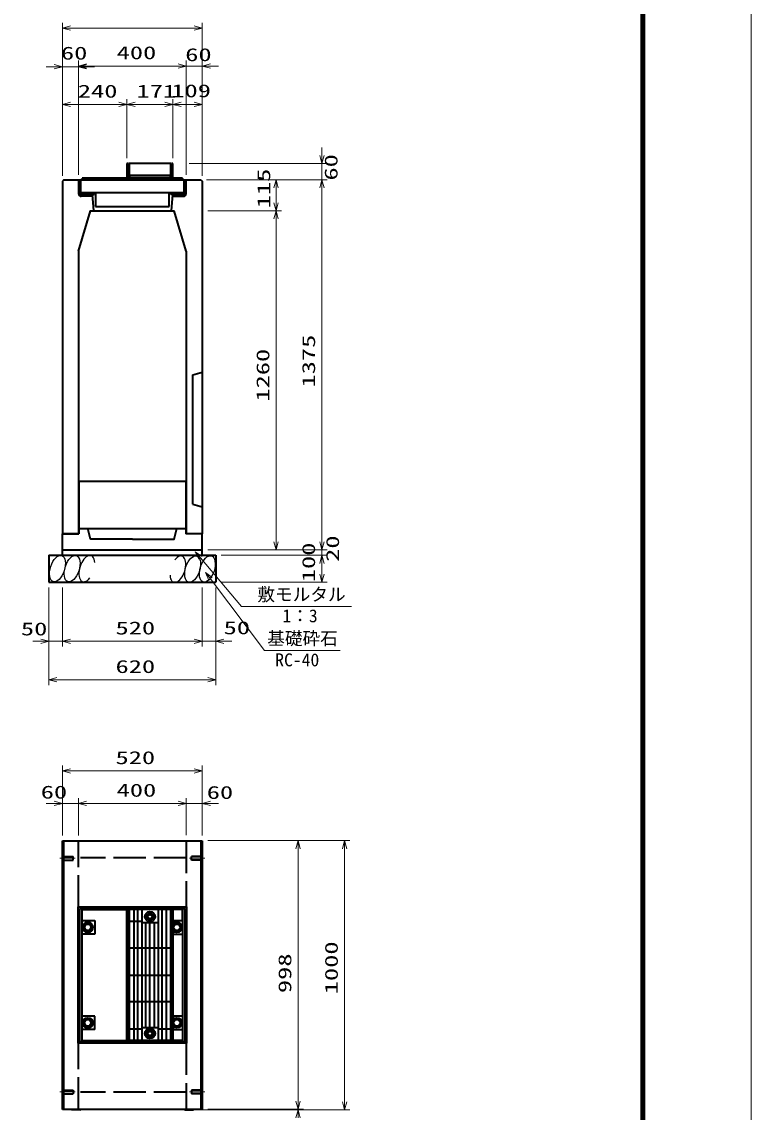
# Model space of a CAD drawing. Units: millimetres on the paper. Extents: x 0 to 841, y 0 to 594.
# Drawn here: x 705.5 to 841, y 271.1 to 473.7 of the extents above; entities that cross this region are included whole.
import ezdxf
from ezdxf.enums import TextEntityAlignment as Align

# ---------------------------------------------------------------- set-up
doc = ezdxf.new("R2010")
doc.units = ezdxf.units.MM
doc.linetypes.add('DASHED', pattern=[7.5, 6, -1.5])
doc.linetypes.add('USER2', pattern=[18.5, 12, -1.5, 3.5, -1.5])
for name, color, linetype, lineweight in [('D-BMK（構造物基準線）', 2, 'USER2', 18), ('D-STR-DIM（寸法）', 7, 'Continuous', 13), ('D-STR-HTXT(均しCON-旗)', 7, 'Continuous', 13), ('D-STR-HTXT(基礎砕石-旗)', 7, 'Continuous', 13), ('D-STR-STRF(グリ)', 7, 'Continuous', 25), ('D-STR（構造物）', 1, 'Continuous', 35), ('D-TTL-LINE（区切線）', 7, 'Continuous', 18), ('D-TTL（外枠）', 2, 'Continuous', 140)]:
    doc.layers.add(name, color=color, linetype=linetype, lineweight=lineweight)
doc.styles.add('ＭＳ ゴシック', font='')
doc.styles.get('ＭＳ ゴシック').set_extended_font_data('MS Gothic')

# ---------------------------------------------------------------- blocks, each defined once
blk = doc.blocks.new('_Open30')
at = {"color": 7, "linetype": 'Continuous', "lineweight": 13}
for p, q in [((-1, 0.2679), (0, 0)), ((0, 0), (-1, -0.2679)), ((0, 0), (-1, 0))]:
    blk.add_line(p, q, dxfattribs=at)

msp = doc.modelspace()

# ---------------------------------------------------------------- linework, layer by layer
at = {"layer": 'D-BMK（構造物基準線）'}
for p, q in [((712.589, 318.291), (715.438, 318.291)), ((739.513, 318.291), (736.663, 318.291)), ((712.589, 274.891), (715.438, 274.891)), ((739.513, 274.891), (736.663, 274.891))]:
    msp.add_line(p, q, dxfattribs=at)
at = {"layer": 'D-STR-DIM（寸法）'}
for p, q in [((713.051, 463.727), (713.051, 473.498)), ((714.551, 472.498), (737.551, 472.498)), ((739.051, 463.727), (739.051, 473.498)), ((713.051, 445.074), (713.051, 466.328)), ((716.051, 445.264), (716.051, 466.458)), ((716.051, 445.264), (716.051, 466.328)), ((736.051, 445.264), (736.051, 466.458)), ((736.051, 445.264), (736.051, 466.458)), ((739.051, 445.071), (739.051, 466.458)), ((711.551, 465.328), (710.051, 465.328)), ((713.051, 465.328), (716.051, 465.328)), ((717.551, 465.458), (734.551, 465.458)), ((717.551, 465.328), (719.051, 465.328)), ((734.551, 465.458), (733.051, 465.458)), ((736.051, 465.458), (739.051, 465.458)), ((740.551, 465.458), (742.051, 465.458)), ((713.051, 445.074), (713.051, 459.316)), ((714.551, 458.316), (723.551, 458.316)), ((725.051, 448.319), (725.051, 459.316)), ((725.051, 448.319), (725.051, 459.316)), ((726.551, 458.316), (732.101, 458.316)), ((733.601, 448.319), (733.601, 459.316)), ((733.601, 448.319), (733.601, 459.316)), ((735.101, 458.316), (737.552, 458.316)), ((739.052, 445.074), (739.052, 459.316)), ((761.254, 448.819), (761.254, 450.319)), ((736.602, 447.319), (762.254, 447.319)), ((761.254, 444.319), (761.254, 447.319)), ((739.802, 444.319), (762.254, 444.319)), ((739.802, 444.319), (753.756, 444.319)), ((740.802, 444.319), (762.254, 444.319)), ((752.756, 440.071), (752.756, 442.819)), ((761.254, 377.071), (761.254, 442.819)), ((761.254, 442.819), (761.254, 441.319)), ((740.052, 438.571), (753.756, 438.571)), ((740.052, 438.571), (753.756, 438.571)), ((752.756, 377.071), (752.756, 437.071)), ((761.254, 377.071), (761.254, 378.571)), ((740.052, 375.571), (762.254, 375.571)), ((740.052, 375.571), (753.756, 375.571)), ((740.052, 375.571), (762.254, 375.571)), ((761.254, 374.571), (761.254, 375.571)), ((742.552, 374.571), (762.254, 374.571)), ((742.552, 374.571), (762.254, 374.571)), ((761.254, 371.071), (761.254, 373.071)), ((761.254, 373.071), (761.254, 371.571)), ((742.552, 369.571), (762.254, 369.571)), ((710.551, 368.571), (710.551, 357.604)), ((710.551, 367.571), (710.551, 350.447)), ((713.051, 368.571), (713.051, 357.604)), ((713.051, 368.571), (713.051, 357.604)), ((739.052, 368.571), (739.052, 357.604)), ((739.052, 367.571), (739.052, 357.604)), ((741.552, 368.571), (741.552, 357.604)), ((741.552, 367.571), (741.552, 350.447)), ((709.051, 358.604), (707.551, 358.604)), ((710.551, 358.604), (713.051, 358.604)), ((714.551, 358.604), (737.552, 358.604)), ((714.551, 358.604), (716.051, 358.604)), ((737.552, 358.604), (736.052, 358.604)), ((739.052, 358.604), (741.552, 358.604)), ((743.052, 358.604), (744.552, 358.604)), ((712.051, 351.447), (740.052, 351.447)), ((713.051, 322.541), (713.051, 335.518)), ((714.551, 334.518), (737.551, 334.518)), ((739.051, 329.498), (739.051, 335.518)), ((711.551, 328.468), (710.051, 328.468)), ((713.051, 322.541), (713.051, 329.468)), ((713.051, 328.468), (716.051, 328.468)), ((716.051, 322.541), (716.051, 329.468)), ((716.051, 322.593), (716.051, 329.468)), ((717.551, 328.468), (734.551, 328.468)), ((717.551, 328.468), (719.051, 328.468)), ((734.551, 328.468), (733.051, 328.468)), ((736.051, 322.571), (736.051, 329.468)), ((736.051, 322.571), (736.051, 329.468)), ((736.051, 328.468), (739.051, 328.468)), ((739.051, 322.541), (739.051, 329.468)), ((740.551, 328.468), (742.051, 328.468)), ((740.051, 321.571), (757.839, 321.571)), ((756.839, 273.171), (756.839, 320.071)), ((757.839, 321.571), (766.479, 321.571)), ((765.479, 273.071), (765.479, 320.071)), ((756.839, 273.171), (756.839, 274.671)), ((738.801, 271.571), (757.839, 271.571)), ((740.051, 271.671), (757.839, 271.671)), ((740.051, 271.671), (757.839, 271.671)), ((755.402, 271.571), (766.479, 271.571)), ((756.839, 271.671), (756.839, 271.571))]:
    msp.add_line(p, q, dxfattribs=at)
at = {"layer": 'D-STR-HTXT(均しCON-旗)'}
msp.add_lwpolyline([(766.779, 365.057), (746.336, 365.057), (738.688, 374.096)], dxfattribs=at)
at = {"layer": 'D-STR-HTXT(基礎砕石-旗)'}
msp.add_lwpolyline([(764.673, 356.874), (750.57, 356.874), (740.566, 370.2)], dxfattribs=at)
at = {"layer": 'D-STR-STRF(グリ)'}
for centre, major_axis in [((712.146, 372.095), (0.79, 2.421)), ((714.867, 372.095), (0.79, 2.421)), ((737.256, 372.014), (-0.771, -2.427)), ((739.977, 372.035), (-0.771, -2.427))]:
    msp.add_ellipse(centre, major_axis=major_axis, ratio=0.5139, dxfattribs=at)
for centre, major_axis in [((717.608, 372.095), (0.79, 2.421)), ((734.515, 371.992), (-0.771, -2.427))]:
    msp.add_ellipse(centre, major_axis=major_axis, ratio=0.5139, start_param=5.3575563, end_param=10.3750652, dxfattribs=at)
at = {"layer": 'D-STR（構造物）'}
for p, q in [((725.351, 447.319), (725.051, 447.319)), ((725.051, 447.319), (725.051, 444.369)), ((725.351, 447.319), (725.351, 444.369)), ((733.201, 447.319), (725.451, 447.319)), ((725.451, 447.319), (725.451, 445.119)), ((733.201, 445.119), (733.201, 447.319)), ((733.301, 447.319), (733.301, 444.369)), ((733.601, 447.319), (733.301, 447.319)), ((733.601, 444.369), (733.601, 447.319)), ((713.301, 444.319), (713.051, 444.074)), ((713.051, 444.074), (713.051, 378.571)), ((713.301, 444.319), (738.802, 444.319)), ((716.051, 444.319), (716.051, 441.769)), ((716.351, 441.769), (716.351, 444.319)), ((716.506, 444.369), (735.606, 444.369)), ((716.506, 441.869), (716.506, 444.369)), ((716.731, 444.594), (716.731, 444.369)), ((725.051, 444.594), (716.731, 444.594)), ((733.301, 444.669), (725.351, 444.669)), ((733.201, 445.119), (725.451, 445.119)), ((725.601, 444.669), (725.601, 445.119)), ((733.051, 445.119), (733.051, 444.669)), ((735.371, 444.594), (733.601, 444.594)), ((735.371, 444.369), (735.371, 444.594)), ((735.606, 444.369), (735.606, 441.869)), ((735.751, 444.319), (735.751, 441.769)), ((736.051, 441.764), (736.051, 444.319)), ((738.802, 444.319), (739.052, 444.074)), ((739.052, 444.074), (739.052, 378.571)), ((735.606, 441.869), (716.506, 441.869)), ((716.551, 441.569), (718.931, 441.569)), ((716.731, 441.869), (716.731, 441.569)), ((718.551, 441.569), (718.551, 441.269)), ((718.62, 441.569), (718.851, 438.571)), ((718.931, 441.569), (718.931, 441.869)), ((719.181, 441.869), (719.181, 439.369)), ((732.921, 439.369), (732.921, 441.869)), ((733.181, 441.869), (733.181, 441.569)), ((735.551, 441.569), (733.181, 441.569)), ((733.482, 441.569), (733.251, 438.571)), ((733.551, 441.569), (733.551, 441.269)), ((735.381, 441.569), (735.381, 441.869)), ((718.551, 441.269), (716.551, 441.269)), ((733.551, 441.269), (735.551, 441.269)), ((719.181, 439.369), (732.921, 439.369)), ((736.052, 431.065), (733.8, 438.571)), ((716.051, 431.065), (716.051, 378.571)), ((736.052, 431.065), (736.052, 378.571)), ((737.302, 408.071), (739.052, 408.571)), ((737.302, 384.071), (737.302, 408.071)), ((716.126, 388.321), (716.126, 378.571)), ((737.302, 384.071), (739.052, 383.571)), ((716.126, 379.571), (735.977, 379.571)), ((716.051, 378.571), (713.051, 378.571)), ((726.051, 377.571), (733.802, 377.571)), ((739.052, 378.571), (735.977, 378.571)), ((739.052, 378.571), (736.052, 378.571)), ((739.052, 374.571), (739.052, 378.571)), ((713.051, 375.571), (739.052, 375.571)), ((710.551, 374.571), (741.552, 374.571)), ((710.551, 374.571), (710.551, 369.571)), ((741.552, 374.571), (741.552, 369.571)), ((710.551, 369.571), (741.552, 369.571)), ((713.051, 321.541), (739.051, 321.541)), ((713.051, 271.641), (713.051, 321.541)), ((713.301, 271.641), (713.301, 321.541)), ((738.801, 321.541), (738.801, 271.641)), ((739.051, 321.541), (739.051, 271.641)), ((716.001, 283.916), (716.001, 309.266)), ((716.001, 309.266), (736.101, 309.266)), ((716.301, 284.216), (716.301, 308.966)), ((716.301, 308.966), (735.801, 308.966)), ((716.731, 284.416), (716.731, 308.766)), ((716.731, 308.766), (725.051, 308.766)), ((725.051, 283.916), (725.051, 309.266)), ((725.351, 283.916), (725.351, 309.266)), ((725.451, 308.766), (725.451, 284.416)), ((733.201, 308.766), (725.451, 308.766)), ((726.326, 308.766), (726.326, 284.416)), ((727.076, 284.416), (727.076, 308.766)), ((727.826, 308.766), (727.826, 284.416)), ((728.633, 307.441), (728.979, 308.041)), ((728.979, 308.041), (729.672, 308.041)), ((729.672, 308.041), (730.018, 307.441)), ((730.826, 308.766), (730.826, 284.416)), ((731.576, 284.416), (731.576, 308.766)), ((732.326, 308.766), (732.326, 284.416)), ((733.201, 284.416), (733.201, 308.766)), ((733.301, 283.916), (733.301, 309.266)), ((733.601, 309.266), (733.601, 283.916)), ((735.371, 308.766), (733.601, 308.766)), ((735.371, 308.766), (735.371, 284.416)), ((735.371, 306.716), (735.371, 308.766)), ((735.801, 308.966), (735.801, 284.216)), ((736.101, 309.266), (736.101, 283.916)), ((716.731, 306.716), (719.081, 306.716)), ((717.429, 306.066), (717.083, 305.466)), ((718.122, 306.066), (717.429, 306.066)), ((718.468, 305.466), (718.122, 306.066)), ((719.081, 306.716), (719.081, 304.216)), ((725.451, 306.591), (727.826, 306.591)), ((727.826, 306.341), (730.826, 306.341)), ((728.576, 286.841), (728.576, 306.341)), ((728.979, 306.841), (728.633, 307.441)), ((729.672, 306.841), (728.979, 306.841)), ((729.326, 286.841), (729.326, 306.341)), ((730.018, 307.441), (729.672, 306.841)), ((730.076, 306.341), (730.076, 286.841)), ((733.601, 306.716), (735.371, 306.716)), ((733.633, 305.466), (733.979, 306.066)), ((733.979, 306.066), (734.672, 306.066)), ((734.672, 306.066), (735.019, 305.466)), ((719.081, 304.216), (716.731, 304.216)), ((717.083, 305.466), (717.429, 304.866)), ((717.429, 304.866), (718.122, 304.866)), ((718.122, 304.866), (718.468, 305.466)), ((733.601, 304.216), (735.371, 304.216)), ((733.979, 304.866), (733.633, 305.466)), ((734.672, 304.866), (733.979, 304.866)), ((735.019, 305.466), (734.672, 304.866)), ((735.371, 304.216), (735.371, 288.966)), ((735.371, 304.216), (735.371, 288.966)), ((733.201, 301.591), (725.451, 301.591)), ((725.451, 296.591), (733.201, 296.591)), ((733.201, 291.591), (725.451, 291.591)), ((719.081, 288.966), (716.731, 288.966)), ((717.429, 288.316), (717.083, 287.716)), ((717.083, 287.716), (717.429, 287.116)), ((718.122, 288.316), (717.429, 288.316)), ((718.468, 287.716), (718.122, 288.316)), ((718.122, 287.116), (718.468, 287.716)), ((719.081, 286.466), (719.081, 288.966)), ((735.371, 288.966), (733.601, 288.966)), ((733.633, 287.716), (733.979, 288.316)), ((733.979, 287.116), (733.633, 287.716)), ((733.979, 288.316), (734.672, 288.316)), ((734.672, 288.316), (735.019, 287.716)), ((735.019, 287.716), (734.672, 287.116)), ((719.081, 286.466), (716.731, 286.466)), ((717.429, 287.116), (718.122, 287.116)), ((725.451, 286.591), (727.826, 286.591)), ((727.826, 286.841), (730.826, 286.841)), ((728.633, 285.741), (728.979, 286.341)), ((728.979, 285.141), (728.633, 285.741)), ((728.979, 286.341), (729.672, 286.341)), ((729.672, 286.341), (730.018, 285.741)), ((730.018, 285.741), (729.672, 285.141)), ((730.826, 286.591), (733.201, 286.591)), ((733.601, 286.466), (735.371, 286.466)), ((734.672, 287.116), (733.979, 287.116)), ((736.101, 283.916), (716.001, 283.916)), ((735.801, 284.216), (716.301, 284.216)), ((716.731, 284.416), (725.051, 284.416)), ((733.201, 284.416), (725.451, 284.416)), ((729.672, 285.141), (728.979, 285.141)), ((735.371, 284.416), (733.601, 284.416)), ((739.051, 271.641), (713.051, 271.641)), ((714.801, 271.541), (714.701, 271.641)), ((716.301, 271.541), (714.801, 271.541)), ((716.301, 271.541), (716.401, 271.641)), ((735.801, 271.541), (735.701, 271.641)), ((735.801, 271.541), (737.301, 271.541)), ((737.301, 271.541), (737.401, 271.641))]:
    msp.add_line(p, q, dxfattribs=at)
at = {"layer": 'D-STR（構造物）', "linetype": 'DASHED'}
for p, q in [((716.051, 271.641), (716.051, 321.541)), ((736.051, 321.541), (736.051, 271.641)), ((713.051, 318.641), (715.051, 318.641)), ((715.051, 317.941), (715.051, 318.641)), ((736.051, 318.359), (716.401, 318.359)), ((739.051, 318.641), (737.051, 318.641)), ((737.051, 317.941), (737.051, 318.641)), ((713.051, 317.941), (715.051, 317.941)), ((739.051, 317.941), (737.051, 317.941)), ((713.051, 275.241), (715.051, 275.241)), ((713.051, 274.541), (715.051, 274.541)), ((715.051, 275.241), (715.051, 274.541)), ((736.051, 274.823), (716.401, 274.823)), ((739.051, 275.241), (737.051, 275.241)), ((737.051, 275.241), (737.051, 274.541)), ((739.051, 274.541), (737.051, 274.541))]:
    msp.add_line(p, q, dxfattribs=at)
at = {"layer": 'D-STR（構造物）'}
for points in [[(716.051, 431.065), (718.303, 438.571), (733.8, 438.571)], [(716.126, 388.321), (735.977, 388.321), (735.977, 378.571)], [(726.051, 377.571), (718.301, 377.571), (717.801, 379.571)], [(726.051, 377.571), (733.802, 377.571), (734.302, 379.571)], [(713.051, 374.571), (713.051, 378.571), (716.126, 378.571)]]:
    msp.add_lwpolyline(points, dxfattribs=at)
for centre, radius in [((729.326, 307.441), 0.95), ((729.326, 307.441), 0.6), ((717.776, 305.466), 0.95), ((717.826, 305.466), 0.725), ((717.776, 305.466), 0.6), ((729.326, 307.441), 0.4), ((734.326, 305.466), 0.95), ((734.276, 305.466), 0.725), ((734.326, 305.466), 0.6), ((717.776, 287.716), 0.95), ((717.826, 287.716), 0.725), ((717.776, 287.716), 0.6), ((734.326, 287.716), 0.95), ((734.276, 287.716), 0.725), ((734.326, 287.716), 0.6), ((729.326, 285.741), 0.95), ((729.326, 285.741), 0.6), ((729.326, 285.741), 0.4)]:
    msp.add_circle(centre, radius, dxfattribs=at)
for centre, radius, start, end in [((716.551, 441.769), 0.5, 180, 270), ((716.551, 441.769), 0.2, 180, 270), ((735.551, 441.769), 0.2, 270, 0), ((735.551, 441.769), 0.5, 270, 359.42699)]:
    msp.add_arc(centre, radius, start, end, dxfattribs=at)
at = {"layer": 'D-TTL-LINE（区切線）'}
msp.add_line((841, 0), (841, 594), dxfattribs=at)
at = {"layer": 'D-TTL（外枠）'}
msp.add_line((820.9, 20.1), (820.9, 573.9), dxfattribs=at)

# ---------------------------------------------------------------- block references
at = {"layer": 'D-STR-DIM（寸法）', "xscale": 1.499999, "yscale": 1.499999}
for p, rotation in [((713.051, 472.498), 180), ((716.051, 465.458), 180), ((739.051, 465.458), 180), ((716.051, 465.328), 180), ((713.051, 458.316), 180), ((725.051, 458.316), 180), ((733.601, 458.316), 180), ((761.254, 447.319), 270), ((752.756, 444.319), 90), ((761.254, 444.319), 90), ((761.254, 444.319), 90), ((752.756, 438.571), 270), ((752.756, 438.571), 90), ((752.756, 375.571), 270), ((761.254, 375.571), 270), ((761.254, 375.571), 270), ((761.254, 374.571), 90), ((761.254, 374.571), 90), ((761.254, 369.571), 270), ((713.051, 358.604), 180), ((713.051, 358.604), 180), ((741.552, 358.604), 180), ((710.551, 351.447), 180), ((713.051, 334.518), 180), ((716.051, 328.468), 180), ((716.051, 328.468), 180), ((739.051, 328.468), 180), ((756.839, 321.571), 90), ((765.479, 321.571), 90), ((756.839, 271.671), 270), ((756.839, 271.671), 270), ((756.839, 271.571), 90), ((765.479, 271.571), 270)]:
    msp.add_blockref('_Open30', p, dxfattribs=dict(at, rotation=rotation))
for p in [(739.051, 472.498), (736.051, 465.458), (736.051, 465.458), (713.051, 465.328), (725.051, 458.316), (733.601, 458.316), (739.052, 458.316), (710.551, 358.604), (739.052, 358.604), (739.052, 358.604), (741.552, 351.447), (739.051, 334.518), (713.051, 328.468), (736.051, 328.468), (736.051, 328.468)]:
    msp.add_blockref('_Open30', p, dxfattribs=at)
at = {"layer": 'D-STR-HTXT(均しCON-旗)', "xscale": 1.499999, "yscale": 1.499999, "rotation": 130.23516}
msp.add_blockref('_Open30', (737.719, 375.241), dxfattribs=at)
at = {"layer": 'D-STR-HTXT(基礎砕石-旗)', "xscale": 1.499999, "yscale": 1.499999, "rotation": 126.89552}
msp.add_blockref('_Open30', (739.665, 371.4), dxfattribs=at)

# ---------------------------------------------------------------- texts
at = {"layer": 'D-STR-DIM（寸法）', "style": 'ＭＳ ゴシック', "width": 1.5}
for s, p in [('60', (712.787, 465.927)), ('400', (723.135, 465.995)), ('60', (735.871, 465.638)), ('240', (715.926, 458.853)), ('171', (726.826, 458.853)), ('109', (733.297, 458.925)), ('50', (705.354, 358.971)), ('520', (722.926, 359.141)), ('50', (743.003, 359.179)), ('620', (722.926, 351.984)), ('520', (722.926, 335.056)), ('60', (709.036, 328.656)), ('400', (723.134, 329.005)), ('60', (739.87, 328.592))]:
    msp.add_text(s, height=2.405, dxfattribs=at).set_placement(p, align=Align.BOTTOM_LEFT)
for s, p in [('60', (764.885, 444.177)), ('115', (752.381, 439.029)), ('1375', (760.717, 405.732)), ('1260', (752.219, 403.113)), ('20', (765.169, 373.353)), ('100', (760.717, 369.571)), ('1000', (764.942, 293.03)), ('998', (756.302, 293.246))]:
    msp.add_text(s, height=2.405, rotation=90, dxfattribs=at).set_placement(p, align=Align.BOTTOM_LEFT)
at = {"layer": 'D-STR-HTXT(均しCON-旗)', "style": 'ＭＳ ゴシック'}
for s, p in [('敷モルタル', (749.278, 365.379)), ('1：3', (753.925, 361.406))]:
    msp.add_text(s, height=2.405, dxfattribs=at).set_placement(p, align=Align.BOTTOM_LEFT)
at = {"layer": 'D-STR-HTXT(基礎砕石-旗)', "style": 'ＭＳ ゴシック'}
for s, p in [('基礎砕石', (751.105, 357.209)), ('RC-40', (752.593, 353.223))]:
    msp.add_text(s, height=2.405, dxfattribs=at).set_placement(p, align=Align.BOTTOM_LEFT)

doc.saveas('drawing.dxf')
